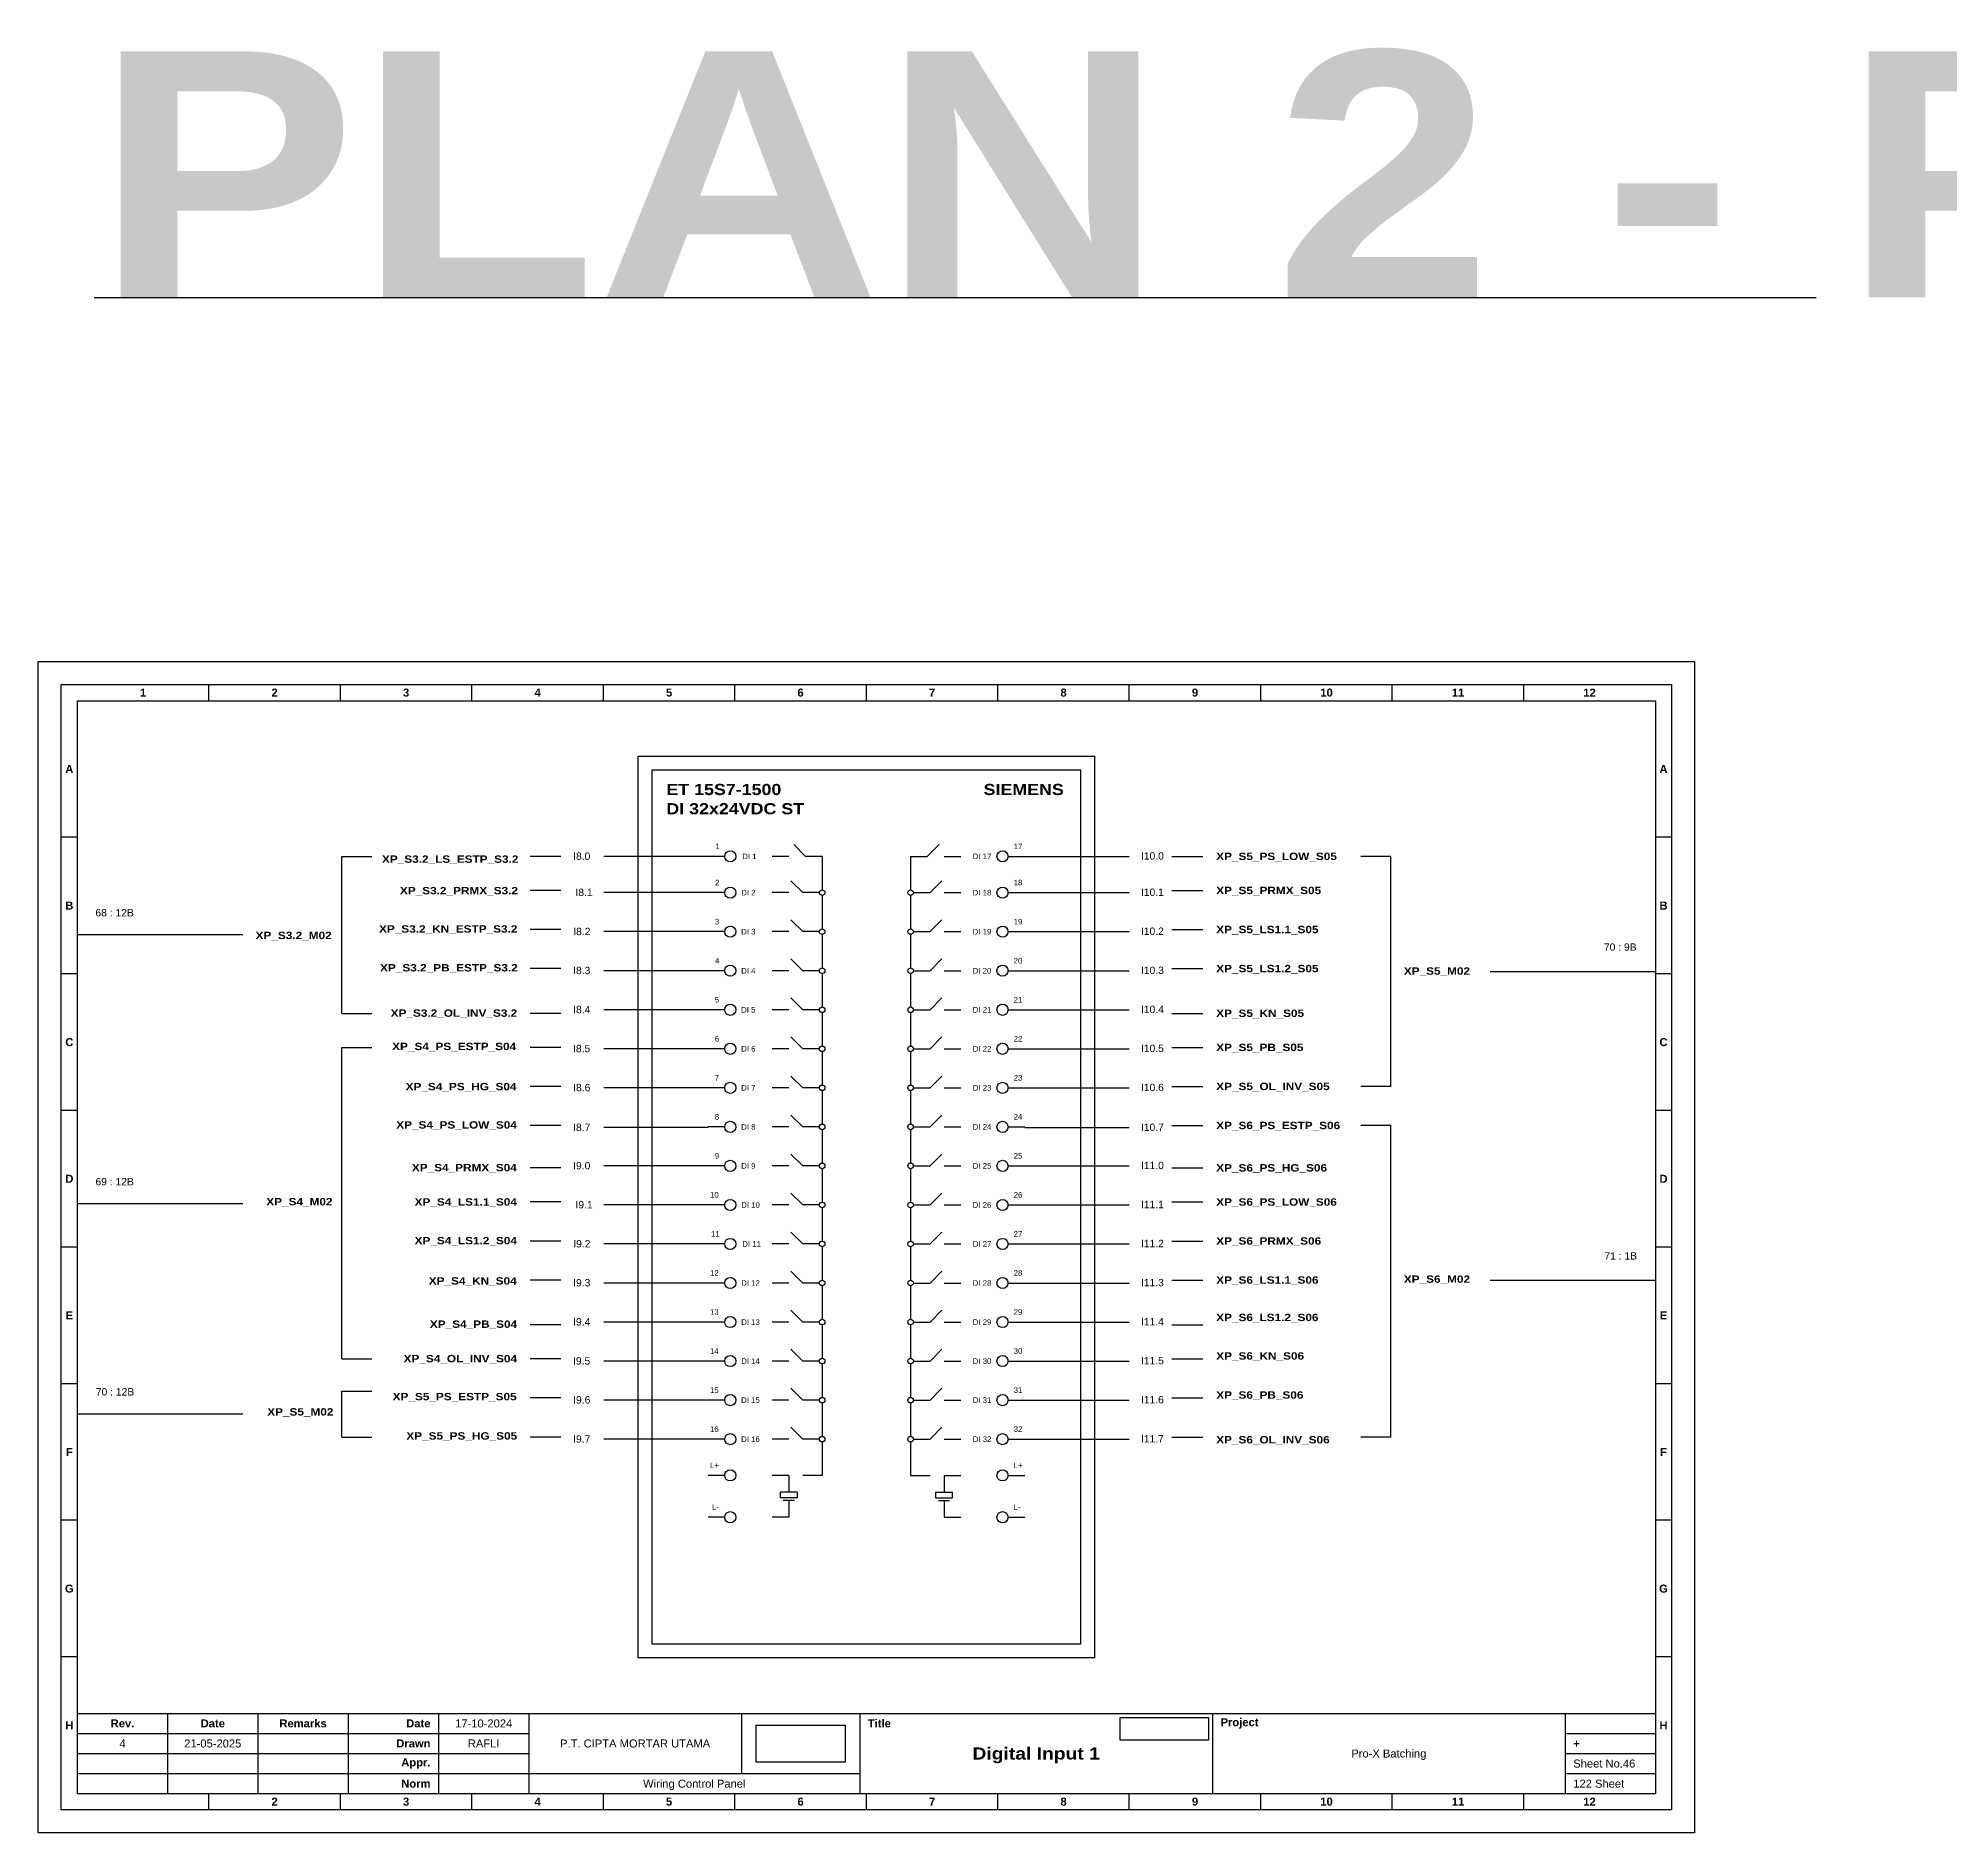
# Model space of a CAD drawing. Header units: centimetres. Extents: x 629 to 3405, y 1037 to 2279.
# Drawn here: x 2193.3 to 2504.2, y 1987.7 to 2279.4 of the extents above; entities that cross this region are included whole.
import ezdxf
from ezdxf.enums import TextEntityAlignment as Align

# ---------------------------------------------------------------- set-up
doc = ezdxf.new("R2010")
doc.units = ezdxf.units.CM
doc.header["$MEASUREMENT"] = 0
doc.styles.add('Bold', font='ariblk.ttf', dxfattribs={"height": 25.4})
doc.styles.get("Standard").update_dxf_attribs({"font": 'arial.ttf'})
picture_1 = doc.add_image_def('image1.png', size_in_pixel=(2048, 847))
picture_2 = doc.add_image_def('image2.png', size_in_pixel=(2092, 542))

# ---------------------------------------------------------------- blocks, each defined once
blk = doc.blocks.new('KOP MU PROJECT')
at = {"color": 6, "ltscale": 50}
for p, q in [((27.74, 184.05), (27.74, 186.66)), ((49.13, 184.05), (49.13, 186.66)), ((70.51, 184.05), (70.51, 186.66)), ((91.89, 184.05), (91.89, 186.66)), ((113.27, 184.05), (113.27, 186.66)), ((134.66, 184.05), (134.66, 186.66)), ((156.04, 184.05), (156.04, 186.66)), ((177.42, 184.05), (177.42, 186.66)), ((198.8, 184.05), (198.8, 186.66)), ((220.19, 184.05), (220.19, 186.66)), ((241.57, 184.05), (241.57, 186.66)), ((6.36, 161.84), (3.75, 161.84)), ((265.59, 161.84), (262.98, 161.84)), ((6.36, 139.63), (3.75, 139.63)), ((265.59, 139.63), (262.98, 139.63)), ((6.36, 117.42), (3.75, 117.42)), ((265.59, 117.42), (262.98, 117.42)), ((6.36, 95.22), (3.75, 95.22)), ((265.59, 95.22), (262.98, 95.22)), ((6.36, 73.01), (3.75, 73.01)), ((265.59, 73.01), (262.98, 73.01)), ((6.36, 50.8), (3.75, 50.8)), ((265.59, 50.8), (262.98, 50.8)), ((6.36, 28.59), (3.75, 28.59)), ((265.59, 28.59), (262.98, 28.59)), ((27.74, 3.75), (27.74, 6.36)), ((49.13, 3.75), (49.13, 6.36)), ((70.51, 3.75), (70.51, 6.36)), ((91.89, 3.75), (91.89, 6.36)), ((113.27, 3.75), (113.27, 6.36)), ((134.66, 3.75), (134.66, 6.36)), ((156.04, 3.75), (156.04, 6.36)), ((177.42, 3.75), (177.42, 6.36)), ((198.8, 3.75), (198.8, 6.36)), ((220.19, 3.75), (220.19, 6.36)), ((241.57, 3.75), (241.57, 6.36))]:
    blk.add_line(p, q, dxfattribs=at)
at = {"ltscale": 50}
for p, q in [((6.36, 19.41), (262.98, 19.41)), ((21.04, 19.41), (21.04, 6.36)), ((35.72, 19.41), (35.72, 6.36)), ((50.41, 19.41), (50.41, 6.36)), ((65.09, 19.41), (65.09, 6.36)), ((79.77, 19.41), (79.77, 6.36)), ((114.35, 19.41), (114.35, 9.62)), ((133.6, 19.41), (133.6, 6.36)), ((190.95, 19.41), (190.95, 6.36)), ((248.3, 19.41), (248.3, 6.36)), ((6.36, 16.15), (79.77, 16.15)), ((248.3, 16.15), (262.98, 16.15)), ((6.36, 12.89), (79.77, 12.89)), ((248.3, 12.89), (262.98, 12.89)), ((6.36, 9.62), (133.6, 9.62)), ((248.3, 9.62), (262.98, 9.62))]:
    blk.add_line(p, q, dxfattribs=at)
at = {"color": 1, "ltscale": 50}
blk.add_lwpolyline([(269.34, 0), (0, 0), (0, 190.41), (269.34, 190.41)], close=True, dxfattribs=at)
at = {"color": 6, "ltscale": 50}
for points in [[(265.59, 3.75), (3.75, 3.75), (3.75, 186.66), (265.59, 186.66)], [(262.98, 6.36), (6.36, 6.36), (6.36, 184.05), (262.98, 184.05)]]:
    blk.add_lwpolyline(points, close=True, dxfattribs=at)
at = {"ltscale": 50, "char_height": 1.305, "attachment_point": 4}
for s, width, heights, insert in [('\\pxqc;{\\fArial|b1|i0|c0|p34;1}', 21.3825, [2.51], (6.36, 185.36)), ('\\pxqc;{\\fArial|b1|i0|c0|p34;2}', 21.3825, [2.51], (27.74, 185.36)), ('\\pxqc;{\\fArial|b1|i0|c0|p34;3}', 21.3825, [2.51], (49.13, 185.36)), ('\\pxqc;{\\fArial|b1|i0|c0|p34;4}', 21.3825, [2.51], (70.51, 185.36)), ('\\pxqc;{\\fArial|b1|i0|c0|p34;5}', 21.3825, [2.51], (91.89, 185.36)), ('\\pxqc;{\\fArial|b1|i0|c0|p34;6}', 21.3825, [2.51], (113.27, 185.36)), ('\\pxqc;{\\fArial|b1|i0|c0|p34;7}', 21.3825, [2.51], (134.66, 185.36)), ('\\pxqc;{\\fArial|b1|i0|c0|p34;8}', 21.3825, [2.51], (156.04, 185.36)), ('\\pxqc;{\\fArial|b1|i0|c0|p34;9}', 21.3825, [2.51], (177.42, 185.36)), ('\\pxqc;{\\fArial|b1|i0|c0|p34;10}', 21.3825, [2.51], (198.8, 185.36)), ('\\pxqc;{\\fArial|b1|i0|c0|p34;11}', 21.3825, [2.51], (220.19, 185.36)), ('\\pxqc;{\\fArial|b1|i0|c0|p34;12}', 21.3825, [2.51], (241.57, 185.36)), ('\\pxqc;{\\fArial|b1|i0|c0|p34;A}', 2.61, [2.51], (3.75, 172.95)), ('\\pxqc;{\\fArial|b1|i0|c0|p34;A}', 2.61, [2.51], (262.98, 172.95)), ('\\pxqc;{\\fArial|b1|i0|c0|p34;B}', 2.61, [2.51], (3.75, 150.74)), ('\\pxqc;{\\fArial|b1|i0|c0|p34;B}', 2.61, [2.51], (262.98, 150.74)), ('\\pxqc;{\\fArial|b1|i0|c0|p34;C}', 2.61, [2.51], (3.75, 128.53)), ('\\pxqc;{\\fArial|b1|i0|c0|p34;C}', 2.61, [2.51], (262.98, 128.53)), ('\\pxqc;{\\fArial|b1|i0|c0|p34;D}', 2.61, [2.51], (3.75, 106.32)), ('\\pxqc;{\\fArial|b1|i0|c0|p34;D}', 2.61, [2.51], (262.98, 106.32)), ('\\pxqc;{\\fArial|b1|i0|c0|p34;E}', 2.61, [2.51], (3.75, 84.11)), ('\\pxqc;{\\fArial|b1|i0|c0|p34;E}', 2.61, [2.51], (262.98, 84.11)), ('\\pxqc;{\\fArial|b1|i0|c0|p34;F}', 2.61, [2.51], (3.75, 61.9)), ('\\pxqc;{\\fArial|b1|i0|c0|p34;F}', 2.61, [2.51], (262.98, 61.9)), ('\\pxqc;{\\fArial|b1|i0|c0|p34;G}', 2.61, [2.51], (3.75, 39.69)), ('\\pxqc;{\\fArial|b1|i0|c0|p34;G}', 2.61, [2.51], (262.98, 39.69)), ('\\pxql;{\\fArial|b1|i0|c0|p34;Project}', 50.2419, [2.88], (192.25, 17.78)), ('\\pxqc;{\\fArial|b1|i0|c0|p34;H}', 2.61, [2.51], (3.75, 17.47)), ('\\pxqc;{\\fArial|b1|i0|c0|p34;Rev.}', 14.6811, [2.88], (6.36, 17.78)), ('\\pxqc;{\\fArial|b1|i0|c0|p34;Date}', 14.6811, [2.88], (21.04, 17.78)), ('\\pxqc;{\\fArial|b1|i0|c0|p34;Remarks}', 14.6811, [2.88], (35.72, 17.78)), ('\\pxqr;{\\fArial|b1|i0|c0|p34;Date}', 13.3761, [2.88], (50.41, 17.78)), ('\\pxql;{\\fArial|b1|i0|c0|p34;Title}', 50.2419, [2.88], (134.9, 17.78)), ('\\pxqc;{\\fArial|b1|i0|c0|p34;H}', 2.61, [2.51], (262.98, 17.47)), ('\\pxqr;{\\fArial|b1|i0|c0|p34;Drawn}', 13.3761, [2.88], (50.41, 14.52)), ('\\pxql;{\\fArial|b1|i0|c0|p34;+}', 14.6811, [2.88], (249.61, 14.52)), ('\\pxqr;{\\fArial|b1|i0|c0|p34;Appr.}', 13.3761, [2.88], (50.41, 11.26)), ('\\pxqr;{\\fArial|b1|i0|c0|p34;Norm}', 13.3761, [2.88], (50.41, 7.99)), ('\\pxqc;{\\fArial|b1|i0|c0|p34;2}', 21.3825, [2.51], (27.74, 5.06)), ('\\pxqc;{\\fArial|b1|i0|c0|p34;3}', 21.3825, [2.51], (49.13, 5.06)), ('\\pxqc;{\\fArial|b1|i0|c0|p34;4}', 21.3825, [2.51], (70.51, 5.06)), ('\\pxqc;{\\fArial|b1|i0|c0|p34;5}', 21.3825, [2.51], (91.89, 5.06)), ('\\pxqc;{\\fArial|b1|i0|c0|p34;6}', 21.3825, [2.51], (113.27, 5.06)), ('\\pxqc;{\\fArial|b1|i0|c0|p34;7}', 21.3825, [2.51], (134.66, 5.06)), ('\\pxqc;{\\fArial|b1|i0|c0|p34;8}', 21.3825, [2.51], (156.04, 5.06)), ('\\pxqc;{\\fArial|b1|i0|c0|p34;9}', 21.3825, [2.51], (177.42, 5.06)), ('\\pxqc;{\\fArial|b1|i0|c0|p34;10}', 21.3825, [2.51], (198.8, 5.06)), ('\\pxqc;{\\fArial|b1|i0|c0|p34;11}', 21.3825, [2.51], (220.19, 5.06)), ('\\pxqc;{\\fArial|b1|i0|c0|p34;12}', 21.3825, [2.51], (241.57, 5.06))]:
    blk.add_mtext_dynamic_manual_height_columns(s, width=width, gutter_width=0.0326, heights=heights, dxfattribs=dict(at, insert=insert))
at = {"ltscale": 50}
for tag, p in [('DATECREATED', (72.43, 17.78)), ('REV', (13.7, 14.52)), ('REVDATE', (28.38, 14.52)), ('REMARKS', (43.06, 14.52)), ('DRAWN', (72.43, 14.52)), ('COMPANY', (97.06, 14.52)), ('PROJECT', (219.62, 12.89)), ('APPR', (72.43, 11.26)), ('DESCRIPTION', (162.27, 10.03)), ('NORM', (72.43, 7.99)), ('DRAWINGCATEGORY', (106.68, 7.99))]:
    blk.add_attdef(tag, text='', height=1.3, dxfattribs=at).set_placement(p, align=Align.MIDDLE_CENTER)
at = {"ltscale": 50, "style": 'Bold'}
blk.add_attdef('TITLE', text='', height=1.96, dxfattribs=at).set_placement((162.27, 12.89), align=Align.MIDDLE_CENTER)
at = {"ltscale": 50}
for tag, p in [('SHEETNUMBER', (249.61, 11.26)), ('TOTALSHEET', (249.61, 7.99))]:
    blk.add_attdef(tag, text='', height=1.3, dxfattribs=at).set_placement(p, align=Align.MIDDLE_LEFT)
image = blk.add_image(picture_2, insert=(175.94, 15.04), size_in_units=(14.36, 3.72), dxfattribs=at)
image.dxf.flags = 15
image = blk.add_image(picture_1, insert=(116.72, 11.48), size_in_units=(14.5, 6), dxfattribs=at)
image.dxf.flags = 15

msp = doc.modelspace()

# ---------------------------------------------------------------- linework, layer by layer
at = {"ltscale": 500}
msp.add_line((2202.46, 2237.28), (2482.46, 2237.28), dxfattribs=at)
at = {"ltscale": 50}
for p, q in [((2318.11, 2146.4), (2316.19, 2148.32)), ((2337.92, 2146.4), (2339.85, 2148.32)), ((2315.39, 2146.4), (2312.67, 2146.4)), ((2320.83, 2146.4), (2318.11, 2146.4)), ((2320.83, 2146.4), (2320.83, 2140.96)), ((2335.2, 2146.4), (2337.92, 2146.4)), ((2335.2, 2146.4), (2335.2, 2140.96)), ((2340.64, 2146.4), (2343.36, 2146.4)), ((2317.66, 2140.5), (2315.73, 2142.43)), ((2338.38, 2140.5), (2340.3, 2142.43)), ((2315.39, 2140.5), (2312.67, 2140.5)), ((2320.38, 2140.5), (2317.66, 2140.5)), ((2320.83, 2140.05), (2320.83, 2134.61)), ((2335.2, 2140.05), (2335.2, 2134.61)), ((2335.66, 2140.5), (2338.38, 2140.5)), ((2340.64, 2140.5), (2343.36, 2140.5)), ((2317.66, 2134.16), (2315.73, 2136.08)), ((2338.38, 2134.16), (2340.3, 2136.08)), ((2315.39, 2134.16), (2312.67, 2134.16)), ((2320.38, 2134.16), (2317.66, 2134.16)), ((2320.83, 2133.7), (2320.83, 2128.26)), ((2335.2, 2133.7), (2335.2, 2128.26)), ((2335.66, 2134.16), (2338.38, 2134.16)), ((2340.64, 2134.16), (2343.36, 2134.16)), ((2317.66, 2127.81), (2315.73, 2129.73)), ((2338.38, 2127.81), (2340.3, 2129.73)), ((2315.39, 2127.81), (2312.67, 2127.81)), ((2320.38, 2127.81), (2317.66, 2127.81)), ((2320.83, 2127.36), (2320.83, 2121.92)), ((2335.2, 2127.36), (2335.2, 2121.92)), ((2335.66, 2127.81), (2338.38, 2127.81)), ((2340.64, 2127.81), (2343.36, 2127.81)), ((2317.66, 2121.46), (2315.73, 2123.39)), ((2338.38, 2121.46), (2340.3, 2123.39)), ((2315.39, 2121.46), (2312.67, 2121.46)), ((2320.38, 2121.46), (2317.66, 2121.46)), ((2320.83, 2121.01), (2320.83, 2115.57)), ((2335.2, 2121.01), (2335.2, 2115.57)), ((2335.66, 2121.46), (2338.38, 2121.46)), ((2340.64, 2121.46), (2343.36, 2121.46)), ((2317.66, 2115.12), (2315.73, 2117.04)), ((2338.38, 2115.12), (2340.3, 2117.04)), ((2315.39, 2115.12), (2312.67, 2115.12)), ((2320.38, 2115.12), (2317.66, 2115.12)), ((2320.83, 2114.66), (2320.83, 2109.22)), ((2335.2, 2114.66), (2335.2, 2109.22)), ((2335.66, 2115.12), (2338.38, 2115.12)), ((2340.64, 2115.12), (2343.36, 2115.12)), ((2317.66, 2108.77), (2315.73, 2110.69)), ((2338.38, 2108.77), (2340.3, 2110.69)), ((2315.39, 2108.77), (2312.67, 2108.77)), ((2320.38, 2108.77), (2317.66, 2108.77)), ((2320.83, 2108.32), (2320.83, 2102.88)), ((2335.2, 2108.32), (2335.2, 2102.88)), ((2335.66, 2108.77), (2338.38, 2108.77)), ((2340.64, 2108.77), (2343.36, 2108.77)), ((2315.39, 2102.42), (2312.67, 2102.42)), ((2317.66, 2102.42), (2315.73, 2104.35)), ((2320.38, 2102.42), (2317.66, 2102.42)), ((2320.83, 2101.97), (2320.83, 2096.53)), ((2335.2, 2101.97), (2335.2, 2096.53)), ((2335.66, 2102.42), (2338.38, 2102.42)), ((2338.38, 2102.42), (2340.3, 2104.35)), ((2340.64, 2102.42), (2343.36, 2102.42)), ((2315.39, 2096.08), (2312.67, 2096.08)), ((2317.66, 2096.08), (2315.73, 2098)), ((2320.38, 2096.08), (2317.66, 2096.08)), ((2320.83, 2095.62), (2320.83, 2090.19)), ((2335.2, 2095.62), (2335.2, 2090.19)), ((2335.66, 2096.08), (2338.38, 2096.08)), ((2338.38, 2096.08), (2340.3, 2098)), ((2340.64, 2096.08), (2343.36, 2096.08)), ((2315.39, 2089.73), (2312.67, 2089.73)), ((2317.66, 2089.73), (2315.73, 2091.65)), ((2320.38, 2089.73), (2317.66, 2089.73)), ((2320.83, 2089.28), (2320.83, 2083.84)), ((2335.2, 2089.28), (2335.2, 2083.84)), ((2335.66, 2089.73), (2338.38, 2089.73)), ((2338.38, 2089.73), (2340.3, 2091.65)), ((2340.64, 2089.73), (2343.36, 2089.73)), ((2315.39, 2083.39), (2312.67, 2083.39)), ((2317.66, 2083.39), (2315.73, 2085.31)), ((2320.38, 2083.39), (2317.66, 2083.39)), ((2320.83, 2082.93), (2320.83, 2077.49)), ((2335.2, 2082.93), (2335.2, 2077.49)), ((2335.66, 2083.39), (2338.38, 2083.39)), ((2338.38, 2083.39), (2340.3, 2085.31)), ((2340.64, 2083.39), (2343.36, 2083.39)), ((2315.39, 2077.04), (2312.67, 2077.04)), ((2317.66, 2077.04), (2315.73, 2078.96)), ((2320.38, 2077.04), (2317.66, 2077.04)), ((2320.83, 2076.59), (2320.83, 2071.15)), ((2335.2, 2076.59), (2335.2, 2071.15)), ((2335.66, 2077.04), (2338.38, 2077.04)), ((2338.38, 2077.04), (2340.3, 2078.96)), ((2340.64, 2077.04), (2343.36, 2077.04)), ((2315.39, 2070.69), (2312.67, 2070.69)), ((2317.66, 2070.69), (2315.73, 2072.62)), ((2320.38, 2070.69), (2317.66, 2070.69)), ((2320.83, 2070.24), (2320.83, 2064.8)), ((2335.2, 2070.24), (2335.2, 2064.8)), ((2335.66, 2070.69), (2338.38, 2070.69)), ((2338.38, 2070.69), (2340.3, 2072.62)), ((2340.64, 2070.69), (2343.36, 2070.69)), ((2315.39, 2064.35), (2312.67, 2064.35)), ((2317.66, 2064.35), (2315.73, 2066.27)), ((2320.38, 2064.35), (2317.66, 2064.35)), ((2335.66, 2064.35), (2338.38, 2064.35)), ((2338.38, 2064.35), (2340.3, 2066.27)), ((2340.64, 2064.35), (2343.36, 2064.35)), ((2320.83, 2063.89), (2320.83, 2058.45)), ((2335.2, 2063.89), (2335.2, 2058.45)), ((2315.39, 2058), (2312.67, 2058)), ((2317.66, 2058), (2315.73, 2059.92)), ((2320.38, 2058), (2317.66, 2058)), ((2335.66, 2058), (2338.38, 2058)), ((2338.38, 2058), (2340.3, 2059.92)), ((2340.64, 2058), (2343.36, 2058)), ((2320.83, 2057.55), (2320.83, 2052.11)), ((2335.2, 2057.55), (2335.2, 2052.11)), ((2315.39, 2051.65), (2312.67, 2051.65)), ((2317.66, 2051.65), (2315.73, 2053.58)), ((2320.38, 2051.65), (2317.66, 2051.65)), ((2335.66, 2051.65), (2338.38, 2051.65)), ((2338.38, 2051.65), (2340.3, 2053.58)), ((2340.64, 2051.65), (2343.36, 2051.65)), ((2320.83, 2051.2), (2320.83, 2045.76)), ((2335.2, 2051.2), (2335.2, 2045.76)), ((2315.39, 2045.76), (2312.67, 2045.76)), ((2315.39, 2045.76), (2315.39, 2043.04)), ((2320.83, 2045.76), (2317.66, 2045.76)), ((2335.2, 2045.76), (2338.38, 2045.76)), ((2340.64, 2045.76), (2343.36, 2045.76)), ((2340.64, 2045.76), (2340.64, 2043.04)), ((2316.75, 2043.04), (2314.03, 2043.04)), ((2314.03, 2042.14), (2314.03, 2043.04)), ((2316.75, 2043.04), (2316.75, 2042.14)), ((2339.28, 2043.04), (2342, 2043.04)), ((2339.28, 2043.04), (2339.28, 2042.14)), ((2342, 2042.14), (2342, 2043.04)), ((2316.75, 2042.14), (2314.03, 2042.14)), ((2316.3, 2041.68), (2314.48, 2041.68)), ((2315.39, 2041.68), (2315.39, 2038.96)), ((2339.28, 2042.14), (2342, 2042.14)), ((2339.74, 2041.68), (2341.55, 2041.68)), ((2340.64, 2041.68), (2340.64, 2038.96)), ((2315.39, 2038.96), (2312.67, 2038.96)), ((2340.64, 2038.96), (2343.36, 2038.96))]:
    msp.add_line(p, q, dxfattribs=at)
at = {"color": 146, "ltscale": 50, "true_color": 0x105689}
for p, q in [((2242.72, 2120.88), (2242.72, 2146.4)), ((2242.72, 2146.4), (2247.6, 2146.4)), ((2278.34, 2146.4), (2273.34, 2146.4)), ((2302.26, 2146.4), (2285.31, 2146.4)), ((2353.78, 2146.4), (2370.73, 2146.4)), ((2377.7, 2146.4), (2382.7, 2146.4)), ((2413.31, 2146.4), (2408.43, 2146.4)), ((2413.31, 2108.99), (2413.31, 2146.4)), ((2278.34, 2140.85), (2273.34, 2140.85)), ((2302.26, 2140.5), (2285.31, 2140.5)), ((2353.78, 2140.5), (2370.73, 2140.5)), ((2377.7, 2140.85), (2382.7, 2140.85)), ((2226.59, 2133.64, 2), (2199.65, 2133.64, 2)), ((2278.34, 2134.51), (2273.34, 2134.51)), ((2302.26, 2134.16), (2285.31, 2134.16)), ((2353.78, 2134.16), (2370.73, 2134.16)), ((2377.7, 2134.51), (2382.7, 2134.51)), ((2278.34, 2128.16), (2273.34, 2128.16)), ((2302.26, 2127.81), (2285.31, 2127.81)), ((2353.78, 2127.81), (2370.73, 2127.81)), ((2377.7, 2128.16), (2382.7, 2128.16)), ((2429.44, 2127.69, 2), (2456.26, 2127.69, 2)), ((2242.72, 2120.88), (2247.6, 2120.88)), ((2278.34, 2120.88), (2273.34, 2120.88)), ((2302.26, 2121.46), (2285.31, 2121.46)), ((2353.78, 2121.46), (2370.73, 2121.46)), ((2377.7, 2120.88), (2382.7, 2120.88)), ((2242.72, 2064.7), (2242.72, 2115.34)), ((2242.72, 2115.34), (2247.6, 2115.34)), ((2278.34, 2115.34), (2273.34, 2115.34)), ((2302.26, 2115.12), (2285.31, 2115.12)), ((2353.78, 2115.12), (2370.73, 2115.12)), ((2377.7, 2115.34), (2382.7, 2115.34)), ((2278.34, 2108.99), (2273.34, 2108.99)), ((2302.26, 2108.77), (2285.31, 2108.77)), ((2353.78, 2108.77), (2370.73, 2108.77)), ((2377.7, 2108.99), (2382.7, 2108.99)), ((2413.31, 2108.99), (2408.43, 2108.99)), ((2278.34, 2102.65), (2273.34, 2102.65)), ((2302.26, 2102.3), (2285.31, 2102.3)), ((2353.78, 2102.3), (2370.73, 2102.3)), ((2377.7, 2102.65), (2382.7, 2102.65)), ((2413.31, 2102.65), (2408.43, 2102.65)), ((2413.31, 2052), (2413.31, 2102.65)), ((2278.34, 2095.75), (2273.34, 2095.75)), ((2302.26, 2096.08), (2285.31, 2096.08)), ((2353.78, 2096.08), (2370.73, 2096.08)), ((2377.7, 2095.75), (2382.7, 2095.75)), ((2226.59, 2089.91), (2199.71, 2089.91)), ((2278.34, 2090.21), (2273.34, 2090.21)), ((2302.26, 2089.73), (2285.31, 2089.73)), ((2353.78, 2089.73), (2370.73, 2089.73)), ((2377.7, 2090.21), (2382.7, 2090.21)), ((2278.34, 2083.86), (2273.34, 2083.86)), ((2302.26, 2083.39), (2285.31, 2083.39)), ((2353.78, 2083.39), (2370.73, 2083.39)), ((2377.7, 2083.86), (2382.7, 2083.86)), ((2278.34, 2077.52), (2273.34, 2077.52)), ((2302.26, 2077.04), (2285.31, 2077.04)), ((2353.78, 2077.04), (2370.73, 2077.04)), ((2377.7, 2077.52), (2382.7, 2077.52)), ((2429.44, 2077.49), (2456.33, 2077.49)), ((2278.34, 2070.24), (2273.34, 2070.24)), ((2302.26, 2070.69), (2285.31, 2070.69)), ((2353.78, 2070.69), (2370.73, 2070.69)), ((2377.7, 2070.24), (2382.7, 2070.24)), ((2242.72, 2064.7), (2247.6, 2064.7)), ((2278.34, 2064.7), (2273.34, 2064.7)), ((2302.26, 2064.35), (2285.31, 2064.35)), ((2353.78, 2064.35), (2370.73, 2064.35)), ((2377.7, 2064.7), (2382.7, 2064.7)), ((2242.72, 2052), (2242.72, 2059.48)), ((2242.72, 2059.48), (2247.6, 2059.48)), ((2278.34, 2058.35), (2273.34, 2058.35)), ((2302.26, 2058), (2285.31, 2058)), ((2353.78, 2058), (2370.73, 2058)), ((2377.7, 2058.35), (2382.7, 2058.35)), ((2226.59, 2055.74), (2199.71, 2055.74)), ((2242.72, 2052), (2247.6, 2052)), ((2278.34, 2052), (2273.34, 2052)), ((2302.26, 2051.65), (2285.31, 2051.65)), ((2353.78, 2051.65), (2370.73, 2051.65)), ((2377.7, 2052), (2382.7, 2052)), ((2413.31, 2052), (2408.43, 2052))]:
    msp.add_line(p, q, dxfattribs=at)
at = {"color": 6, "ltscale": 50}
for p, q in [((2304.98, 2146.4), (2302.26, 2146.4)), ((2351.06, 2146.4), (2353.78, 2146.4)), ((2304.98, 2140.5), (2302.26, 2140.5)), ((2351.06, 2140.5), (2353.78, 2140.5)), ((2304.98, 2134.16), (2302.26, 2134.16)), ((2351.06, 2134.16), (2353.78, 2134.16)), ((2304.98, 2127.81), (2302.26, 2127.81)), ((2351.06, 2127.81), (2353.78, 2127.81)), ((2304.98, 2121.46), (2302.26, 2121.46)), ((2351.06, 2121.46), (2353.78, 2121.46)), ((2304.98, 2115.12), (2302.26, 2115.12)), ((2351.06, 2115.12), (2353.78, 2115.12)), ((2304.98, 2108.77), (2302.26, 2108.77)), ((2351.06, 2108.77), (2353.78, 2108.77)), ((2304.98, 2102.42), (2302.26, 2102.42)), ((2351.06, 2102.42), (2353.78, 2102.42)), ((2304.98, 2096.08), (2302.26, 2096.08)), ((2351.06, 2096.08), (2353.78, 2096.08)), ((2304.98, 2089.73), (2302.26, 2089.73)), ((2351.06, 2089.73), (2353.78, 2089.73)), ((2304.98, 2083.39), (2302.26, 2083.39)), ((2351.06, 2083.39), (2353.78, 2083.39)), ((2304.98, 2077.04), (2302.26, 2077.04)), ((2351.06, 2077.04), (2353.78, 2077.04)), ((2304.98, 2070.69), (2302.26, 2070.69)), ((2351.06, 2070.69), (2353.78, 2070.69)), ((2304.98, 2064.35), (2302.26, 2064.35)), ((2351.06, 2064.35), (2353.78, 2064.35)), ((2304.98, 2058), (2302.26, 2058)), ((2351.06, 2058), (2353.78, 2058)), ((2304.98, 2051.65), (2302.26, 2051.65)), ((2351.06, 2051.65), (2353.78, 2051.65)), ((2304.98, 2045.76), (2302.26, 2045.76)), ((2351.06, 2045.76), (2353.78, 2045.76)), ((2304.98, 2038.96), (2302.26, 2038.96)), ((2351.06, 2038.96), (2353.78, 2038.96))]:
    msp.add_line(p, q, dxfattribs=at)
at = {"ltscale": 50}
msp.add_lwpolyline([(2290.92, 2162.71), (2365.11, 2162.71), (2365.11, 2016.08), (2290.92, 2016.08)], close=True, dxfattribs=at)
at = {"color": 6, "ltscale": 50}
msp.add_lwpolyline([(2293.19, 2160.45), (2362.84, 2160.45), (2362.84, 2018.35), (2293.19, 2018.35)], close=True, dxfattribs=at)
at = {"color": 6, "ltscale": 20}
for centre in [(2305.88, 2146.4), (2350.15, 2146.4), (2305.88, 2140.5), (2350.15, 2140.5), (2305.88, 2134.16), (2350.15, 2134.16), (2305.88, 2127.81), (2350.15, 2127.81), (2305.88, 2121.46), (2350.15, 2121.46), (2305.88, 2115.12), (2350.15, 2115.12), (2305.88, 2108.77), (2350.15, 2108.77), (2305.88, 2102.42), (2350.15, 2102.42), (2305.88, 2096.08), (2350.15, 2096.08), (2305.88, 2089.73), (2350.15, 2089.73), (2305.88, 2083.39), (2350.15, 2083.39), (2305.88, 2077.04), (2350.15, 2077.04), (2305.88, 2070.69), (2350.15, 2070.69), (2305.88, 2064.35), (2350.15, 2064.35), (2305.88, 2058), (2350.15, 2058), (2305.88, 2051.65), (2350.15, 2051.65), (2305.88, 2045.76), (2350.15, 2045.76), (2305.88, 2038.96), (2350.15, 2038.96)]:
    msp.add_circle(centre, 0.907, dxfattribs=at)
at = {"ltscale": 20}
for centre in [(2320.83, 2140.5), (2335.2, 2140.5), (2320.83, 2134.16), (2335.2, 2134.16), (2320.83, 2127.81), (2335.2, 2127.81), (2320.83, 2121.46), (2335.2, 2121.46), (2320.83, 2115.12), (2335.2, 2115.12), (2320.83, 2108.77), (2335.2, 2108.77), (2320.83, 2102.42), (2335.2, 2102.42), (2320.83, 2096.08), (2335.2, 2096.08), (2320.83, 2089.73), (2335.2, 2089.73), (2320.83, 2083.39), (2335.2, 2083.39), (2320.83, 2077.04), (2335.2, 2077.04), (2320.83, 2070.69), (2335.2, 2070.69), (2320.83, 2064.35), (2335.2, 2064.35), (2320.83, 2058), (2335.2, 2058), (2320.83, 2051.65), (2335.2, 2051.65)]:
    msp.add_circle(centre, 0.453, dxfattribs=at)

# ---------------------------------------------------------------- block references
msp.add_blockref('KOP MU PROJECT', (2193.35, 1987.66)).add_auto_attribs({'TITLE': 'Digital Input 1', 'PROJECT': 'Pro-X Batching', 'COMPANY': 'P.T. CIPTA MORTAR UTAMA', 'DRAWINGCATEGORY': 'Wiring Control Panel', 'DRAWN': 'RAFLI', 'DATECREATED': '17-10-2024', 'REVDATE': '21-05-2025', 'REV': '4', 'SHEETNUMBER': 'Sheet No.46', 'TOTALSHEET': '122 Sheet'})

# ---------------------------------------------------------------- texts
at = {"ltscale": 500, "style": 'Bold'}
msp.add_text('PLAN 2 - Pro X Batching', height=40, dxfattribs=at).set_placement((2202.46, 2237.28))
for s, p in [('ET 15S7-1500', (2295.49, 2158.18)), ('DI 32x24VDC ST', (2295.49, 2155.05))]:
    msp.add_text(s, height=1.8132, dxfattribs=at).set_placement(p, align=Align.TOP_LEFT)
msp.add_text('SIEMENS', height=1.813, dxfattribs=at).set_placement((2360.12, 2158.18), align=Align.TOP_RIGHT)
at = {"ltscale": 500}
for s, height, p in [('1', 0.907, (2303.46, 2147.3)), ('17', 0.907, (2351.97, 2147.3)), ('2', 0.907, (2303.4, 2141.41)), ('18', 0.907, (2351.97, 2141.41)), ('68 : 12B', 1.2, (2202.65, 2136.28)), ('3', 0.907, (2303.37, 2135.06)), ('19', 0.907, (2351.97, 2135.06)), ('4', 0.907, (2303.41, 2128.72)), ('20', 0.907, (2351.97, 2128.72)), ('5', 0.907, (2303.36, 2122.37)), ('21', 0.907, (2351.97, 2122.37)), ('6', 0.907, (2303.38, 2116.02)), ('22', 0.907, (2351.97, 2116.02)), ('7', 0.907, (2303.36, 2109.68)), ('23', 0.907, (2351.97, 2109.68)), ('8', 0.907, (2303.37, 2103.33)), ('24', 0.907, (2351.97, 2103.33)), ('9', 0.907, (2303.37, 2096.98)), ('25', 0.907, (2351.97, 2096.98)), ('69 : 12B', 1.2, (2202.65, 2092.56)), ('10', 0.907, (2302.58, 2090.64)), ('26', 0.907, (2351.97, 2090.64)), ('11', 0.907, (2302.76, 2084.29)), ('27', 0.907, (2351.97, 2084.29)), ('12', 0.907, (2302.59, 2077.95)), ('28', 0.907, (2351.97, 2077.95)), ('13', 0.907, (2302.58, 2071.6)), ('29', 0.907, (2351.97, 2071.6)), ('14', 0.907, (2302.58, 2065.25)), ('30', 0.907, (2351.97, 2065.25)), ('70 : 12B', 1.2, (2202.71, 2058.39, -2)), ('15', 0.907, (2302.57, 2058.91)), ('31', 0.907, (2351.97, 2058.91)), ('16', 0.907, (2302.58, 2052.56)), ('32', 0.907, (2351.97, 2052.56)), ('L+', 0.907, (2302.6, 2046.67)), ('L+', 0.907, (2351.97, 2046.67)), ('L-', 0.907, (2302.89, 2039.87)), ('L-', 0.907, (2351.97, 2039.87))]:
    msp.add_text(s, height=height, dxfattribs=at).set_placement(p, align=Align.BOTTOM_LEFT)
at = {"ltscale": 500, "style": 'Bold'}
for s, p in [('XP_S3.2_LS_ESTP_S3.2', (2271.43, 2144.99)), ('XP_S3.2_PRMX_S3.2', (2271.36, 2139.87)), ('XP_S3.2_KN_ESTP_S3.2', (2271.27, 2133.64)), ('XP_S3.2_PB_ESTP_S3.2', (2271.33, 2127.33)), ('XP_S3.2_OL_INV_S3.2', (2271.24, 2119.96)), ('XP_S4_PS_ESTP_S04', (2271.06, 2114.54)), ('XP_S4_PS_HG_S04', (2271.12, 2108.01)), ('XP_S4_PS_LOW_S04', (2271.18, 2101.78)), ('XP_S4_PRMX_S04', (2271.17, 2094.84)), ('XP_S4_LS1.1_S04', (2271.19, 2089.26)), ('XP_S4_LS1.2_S04', (2271.19, 2082.97)), ('XP_S4_KN_S04', (2271.15, 2076.42)), ('XP_S4_PB_S04', (2271.22, 2069.39)), ('XP_S4_OL_INV_S04', (2271.21, 2063.79)), ('XP_S5_PS_ESTP_S05', (2271.14, 2057.61)), ('XP_S5_PS_HG_S05', (2271.23, 2051.22))]:
    msp.add_text(s, height=1.2, dxfattribs=at).set_placement(p, align=Align.BOTTOM_RIGHT)
at = {"ltscale": 500}
for s, p in [('I8.0', (2280.33, 2146.43)), ('I10.0', (2372.66, 2146.47)), ('I8.1', (2280.71, 2140.54)), ('I10.1', (2372.66, 2140.57)), ('I8.2', (2280.35, 2134.19)), ('I10.2', (2372.66, 2134.23)), ('I8.3', (2280.33, 2127.85)), ('I10.3', (2372.66, 2127.88)), ('I8.4', (2280.33, 2121.5)), ('I10.4', (2372.66, 2121.53)), ('I8.5', (2280.31, 2115.16)), ('I10.5', (2372.66, 2115.19)), ('I8.6', (2280.33, 2108.81)), ('I10.6', (2372.66, 2108.84)), ('I8.7', (2280.33, 2102.34)), ('I10.7', (2372.66, 2102.37)), ('I9.0', (2280.33, 2096.12)), ('I11.0', (2372.66, 2096.15)), ('I9.1', (2280.71, 2089.77)), ('I11.1', (2372.66, 2089.8)), ('I9.2', (2280.35, 2083.42)), ('I11.2', (2372.66, 2083.46)), ('I9.3', (2280.33, 2077.08)), ('I11.3', (2372.66, 2077.11)), ('I9.4', (2280.33, 2070.73)), ('I11.4', (2372.66, 2070.76)), ('I9.5', (2280.31, 2064.38)), ('I11.5', (2372.66, 2064.42)), ('I9.6', (2280.33, 2058.04)), ('I11.6', (2372.66, 2058.07)), ('I9.7', (2280.33, 2051.69)), ('I11.7', (2372.66, 2051.72))]:
    msp.add_text(s, height=1.2, dxfattribs=at).set_placement(p, align=Align.MIDDLE_LEFT)
for s, p in [('DI 1', (2310.15, 2146.4)), ('DI 17', (2348.34, 2146.4)), ('DI 2', (2309.99, 2140.5)), ('DI 18', (2348.34, 2140.5)), ('DI 3', (2309.98, 2134.16)), ('DI 19', (2348.34, 2134.16)), ('DI 4', (2309.98, 2127.81)), ('DI 20', (2348.34, 2127.81)), ('DI 5', (2309.97, 2121.46)), ('DI 21', (2348.34, 2121.46)), ('DI 6', (2309.98, 2115.12)), ('DI 22', (2348.34, 2115.12)), ('DI 7', (2309.98, 2108.77)), ('DI 23', (2348.34, 2108.77)), ('DI 8', (2309.98, 2102.42)), ('DI 24', (2348.34, 2102.42)), ('DI 9', (2309.98, 2096.08)), ('DI 25', (2348.34, 2096.08)), ('DI 10', (2310.69, 2089.73)), ('DI 26', (2348.34, 2089.73)), ('DI 11', (2310.86, 2083.39)), ('DI 27', (2348.34, 2083.39)), ('DI 12', (2310.69, 2077.04)), ('DI 28', (2348.34, 2077.04)), ('DI 13', (2310.68, 2070.69)), ('DI 29', (2348.34, 2070.69)), ('DI 14', (2310.69, 2064.35)), ('DI 30', (2348.34, 2064.35)), ('DI 15', (2310.68, 2058)), ('DI 31', (2348.34, 2058)), ('DI 16', (2310.68, 2051.65)), ('DI 32', (2348.34, 2051.65))]:
    msp.add_text(s, height=0.907, dxfattribs=at).set_placement(p, align=Align.MIDDLE_RIGHT)
at = {"ltscale": 500, "style": 'Bold'}
for s, p in [('XP_S5_PS_LOW_S05', (2384.9, 2146.4)), ('XP_S5_PRMX_S05', (2384.9, 2140.86)), ('XP_S3.2_M02', (2228.69, 2133.55)), ('XP_S5_LS1.1_S05', (2384.9, 2134.51)), ('XP_S5_LS1.2_S05', (2384.9, 2128.16)), ('XP_S5_M02', (2415.41, 2127.76)), ('XP_S5_KN_S05', (2384.9, 2120.89)), ('XP_S5_PB_S05', (2384.9, 2115.34)), ('XP_S5_OL_INV_S05', (2384.9, 2109)), ('XP_S6_PS_ESTP_S06', (2384.9, 2102.65)), ('XP_S6_PS_HG_S06', (2384.9, 2095.76)), ('XP_S4_M02', (2230.43, 2090.26)), ('XP_S6_PS_LOW_S06', (2384.9, 2090.21)), ('XP_S6_PRMX_S06', (2384.9, 2083.87)), ('XP_S6_LS1.1_S06', (2384.9, 2077.52)), ('XP_S6_M02', (2415.41, 2077.67)), ('XP_S6_LS1.2_S06', (2384.9, 2071.44)), ('XP_S6_KN_S06', (2384.9, 2065.18)), ('XP_S6_PB_S06', (2384.9, 2058.83)), ('XP_S5_M02', (2230.58, 2056.09)), ('XP_S6_OL_INV_S06', (2384.9, 2051.56))]:
    msp.add_text(s, height=1.2, dxfattribs=at).set_placement(p, align=Align.MIDDLE_LEFT)
at = {"ltscale": 500}
for s, p in [('70 : 9B', (2453.26, 2130.69)), ('71 : 1B', (2453.33, 2080.49, -2))]:
    msp.add_text(s, height=1.2, dxfattribs=at).set_placement(p, align=Align.BOTTOM_RIGHT)

doc.saveas('drawing.dxf')
